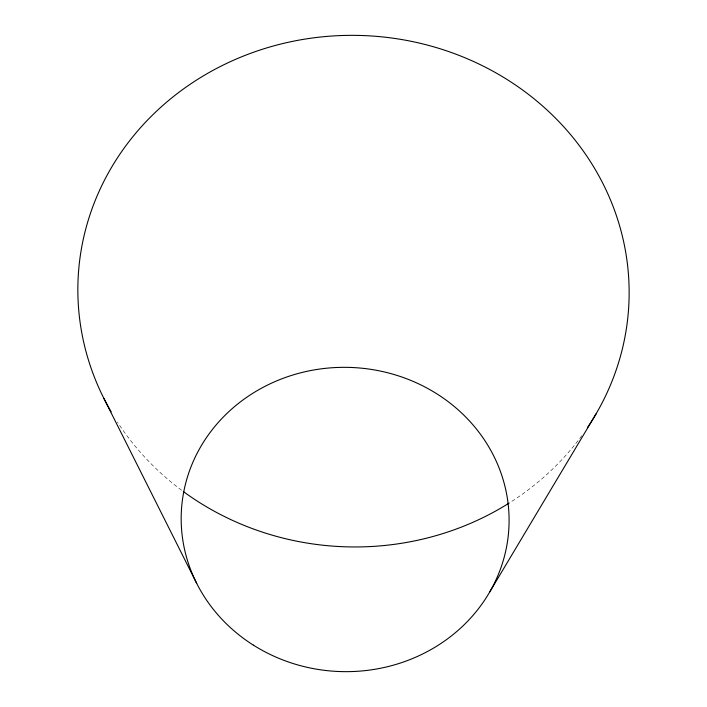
<?xml version="1.0" encoding="UTF-8"?>
<svg xmlns="http://www.w3.org/2000/svg" width="707" height="707" viewBox="0 0 707 707"><rect width="100%" height="100%" fill="white"/><g stroke="black" fill="none" stroke-linecap="round" stroke-linejoin="round"><path stroke-width="0.53" stroke-dasharray="3.54 2.65" d="M581.746 435.733A275.668 255.775 2.1 0 1 510.083 502.474M181.655 490.287A275.668 255.775 2.1 0 1 117.503 422.132"/><path stroke-width="1.06" d="M489.474 592.386L596.178 413.71M103.938 398.501L196.679 583.346M111.176 411.845A275.668 255.775 2.1 0 1 182.539 89.621A275.668 255.775 2.1 0 1 537.232 101.401A275.668 255.775 2.1 0 1 587.42 427.655M509.181 503.039A275.668 255.775 2.1 0 1 183.369 491.551M253.389 645.138A163.971 152.146 2.1 0 0 508.687 530.992A163.971 152.146 2.1 0 0 273.309 382.346A163.971 152.146 2.1 0 0 253.389 645.138"/></g></svg>
